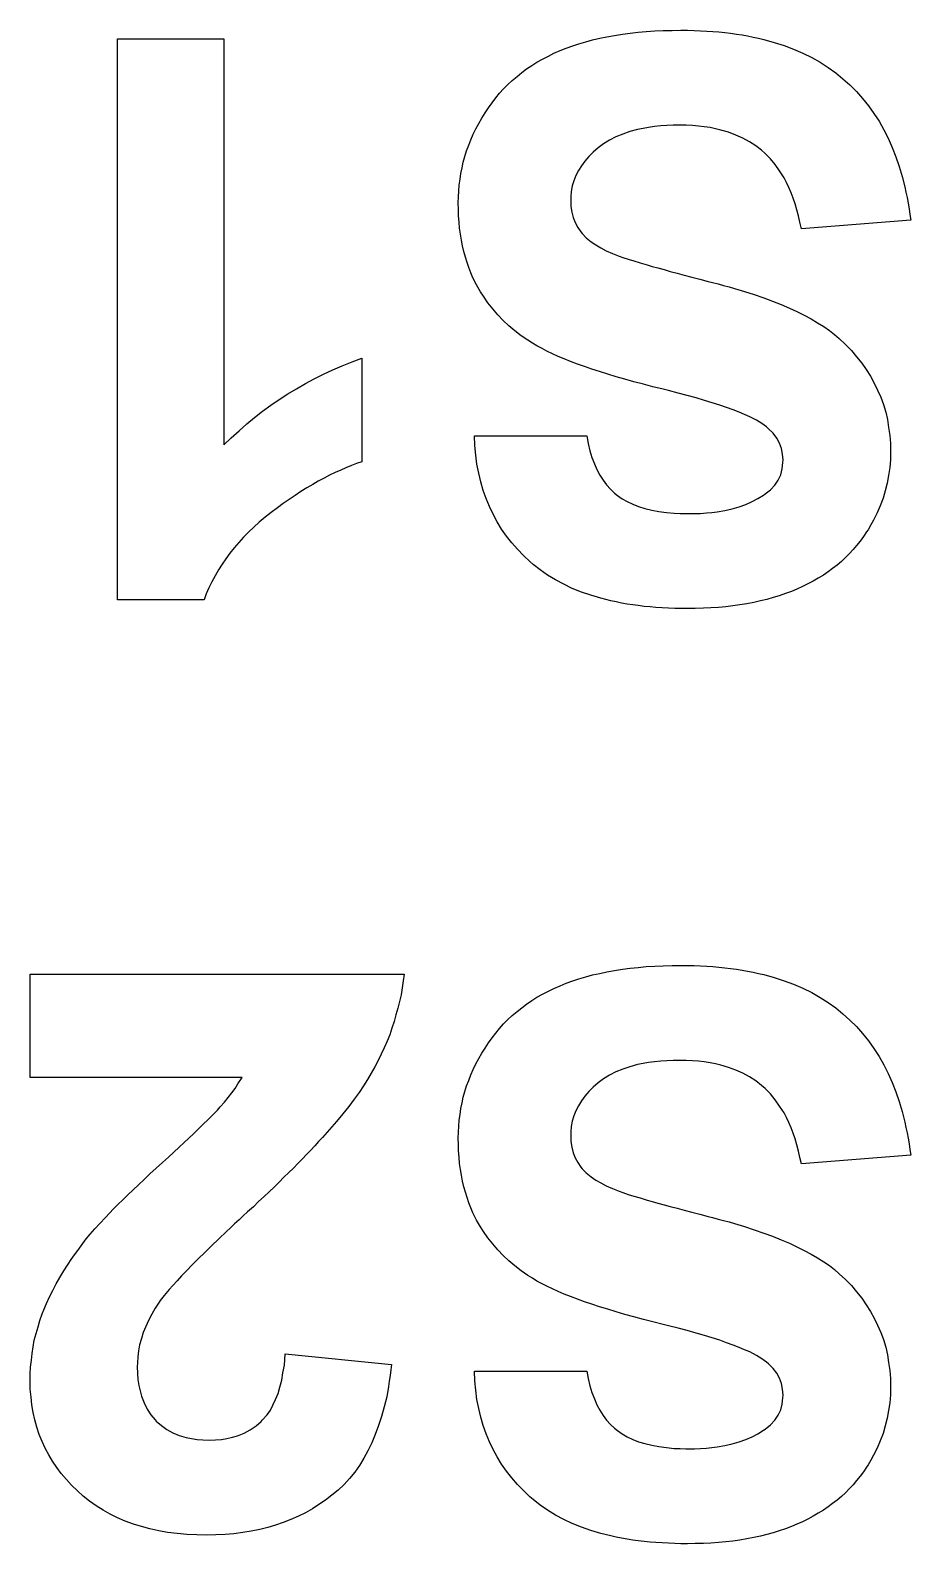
# Model space of a CAD drawing. Extents: x 132.5 to 157.1, y -74.2 to -51.1.
# Drawn here: x 151.743 to 154.134, y -56.245 to -52.134 of the extents above; entities that cross this region are included whole.
import ezdxf

# ---------------------------------------------------------------- set-up
doc = ezdxf.new("R2010")
doc.units = 0
doc.layers.add('BLACK', color=7, linetype='CONTINUOUS')

msp = doc.modelspace()

# ---------------------------------------------------------------- linework, layer by layer
at = {"layer": 'BLACK', "linetype": 'CONTINUOUS'}
for p, q in [((151.98, -53.6816), (151.98, -52.1575)), ((151.98, -52.1575), (152.269, -52.1575)), ((152.269, -52.1575), (152.269, -53.2603)), ((153.233, -52.1706), (153.252, -52.1652)), ((153.252, -52.1652), (153.27, -52.1602)), ((153.27, -52.1602), (153.29, -52.1557)), ((153.29, -52.1557), (153.309, -52.1516)), ((153.309, -52.1516), (153.33, -52.1479)), ((153.33, -52.1479), (153.351, -52.1446)), ((153.351, -52.1446), (153.372, -52.1418)), ((153.372, -52.1418), (153.394, -52.1395)), ((153.394, -52.1395), (153.416, -52.1375)), ((153.416, -52.1375), (153.439, -52.136)), ((153.439, -52.136), (153.462, -52.1349)), ((153.462, -52.1349), (153.486, -52.1343)), ((153.486, -52.1343), (153.51, -52.1341)), ((153.51, -52.1341), (153.528, -52.1342)), ((153.528, -52.1342), (153.546, -52.1346)), ((153.546, -52.1346), (153.563, -52.1352)), ((153.563, -52.1352), (153.58, -52.1361)), ((153.58, -52.1361), (153.597, -52.1373)), ((153.597, -52.1373), (153.613, -52.1387)), ((153.613, -52.1387), (153.629, -52.1403)), ((153.629, -52.1403), (153.645, -52.1423)), ((153.645, -52.1423), (153.661, -52.1445)), ((153.661, -52.1445), (153.676, -52.1469)), ((153.676, -52.1469), (153.691, -52.1496)), ((153.691, -52.1496), (153.706, -52.1525)), ((153.706, -52.1525), (153.721, -52.1558)), ((153.721, -52.1558), (153.735, -52.1592)), ((153.735, -52.1592), (153.763, -52.1669)), ((153.763, -52.1669), (153.79, -52.1757)), ((153.134, -52.2122), (153.15, -52.2041)), ((153.15, -52.2041), (153.165, -52.1965)), ((153.165, -52.1965), (153.182, -52.1894)), ((153.182, -52.1894), (153.198, -52.1827)), ((153.198, -52.1827), (153.216, -52.1764)), ((153.216, -52.1764), (153.233, -52.1706)), ((153.79, -52.1757), (153.816, -52.1854)), ((153.816, -52.1854), (153.841, -52.1962)), ((153.841, -52.1962), (153.865, -52.208)), ((153.865, -52.208), (153.888, -52.2209)), ((153.065, -52.2593), (153.078, -52.249)), ((153.078, -52.249), (153.091, -52.2391)), ((153.091, -52.2391), (153.105, -52.2297)), ((153.105, -52.2297), (153.119, -52.2207)), ((153.119, -52.2207), (153.134, -52.2122)), ((153.888, -52.2209), (153.91, -52.2348)), ((153.91, -52.2348), (153.931, -52.2496)), ((153.028, -52.2931), (153.04, -52.2814)), ((153.04, -52.2814), (153.052, -52.2702)), ((153.052, -52.2702), (153.065, -52.2593)), ((153.931, -52.2496), (153.95, -52.2656)), ((153.95, -52.2656), (153.969, -52.2825)), ((153.969, -52.2825), (153.987, -52.3004)), ((152.987, -52.3446), (152.997, -52.3311)), ((152.997, -52.3311), (153.007, -52.318)), ((153.007, -52.318), (153.017, -52.3053)), ((153.017, -52.3053), (153.028, -52.2931)), ((153.987, -52.3004), (154.003, -52.3193)), ((154.003, -52.3193), (154.019, -52.3391)), ((152.969, -52.3729), (152.978, -52.3586)), ((152.978, -52.3586), (152.987, -52.3446)), ((154.019, -52.3391), (154.034, -52.3598)), ((154.034, -52.3598), (154.048, -52.3814)), ((152.946, -52.4166), (152.953, -52.4019)), ((152.953, -52.4019), (152.961, -52.3874)), ((152.961, -52.3874), (152.969, -52.3729)), ((153.371, -52.4092), (153.352, -52.4159)), ((153.392, -52.4037), (153.371, -52.4092)), ((153.407, -52.4006), (153.392, -52.4037)), ((153.422, -52.3979), (153.407, -52.4006)), ((153.438, -52.3958), (153.422, -52.3979)), ((153.455, -52.3941), (153.438, -52.3958)), ((153.472, -52.3929), (153.455, -52.3941)), ((153.489, -52.3922), (153.472, -52.3929)), ((153.507, -52.392), (153.489, -52.3922)), ((153.524, -52.3922), (153.507, -52.392)), ((153.541, -52.393), (153.524, -52.3922)), ((153.558, -52.3944), (153.541, -52.393)), ((153.573, -52.3962), (153.558, -52.3944)), ((153.589, -52.3986), (153.573, -52.3962)), ((153.604, -52.4016), (153.589, -52.3986)), ((153.618, -52.405), (153.604, -52.4016)), ((153.639, -52.4112), (153.618, -52.405)), ((153.659, -52.4186), (153.639, -52.4112)), ((154.048, -52.3814), (154.061, -52.4041)), ((154.061, -52.4041), (154.073, -52.4276)), ((152.928, -52.4615), (152.934, -52.4464)), ((152.934, -52.4464), (152.939, -52.4315)), ((152.939, -52.4315), (152.946, -52.4166)), ((153.285, -52.4532), (153.272, -52.4649)), ((153.3, -52.4422), (153.285, -52.4532)), ((153.316, -52.4324), (153.3, -52.4422)), ((153.333, -52.4236), (153.316, -52.4324)), ((153.352, -52.4159), (153.333, -52.4236)), ((153.678, -52.4272), (153.659, -52.4186)), ((153.696, -52.437), (153.678, -52.4272)), ((153.713, -52.4479), (153.696, -52.437)), ((153.729, -52.4601), (153.713, -52.4479)), ((154.073, -52.4276), (154.084, -52.4521)), ((154.084, -52.4521), (154.094, -52.4775)), ((152.916, -52.5075), (152.919, -52.492)), ((152.919, -52.492), (152.923, -52.4767)), ((152.923, -52.4767), (152.928, -52.4615)), ((153.249, -52.4894), (153.24, -52.5022)), ((153.26, -52.477), (153.249, -52.4894)), ((153.272, -52.4649), (153.26, -52.477)), ((153.739, -52.4689), (153.729, -52.4601)), ((153.753, -52.4833), (153.739, -52.4689)), ((153.766, -52.499), (153.753, -52.4833)), ((154.094, -52.4775), (154.103, -52.5039)), ((152.91, -52.5388), (152.912, -52.5231)), ((152.912, -52.5231), (152.916, -52.5075)), ((153.225, -52.5289), (153.219, -52.5428)), ((153.232, -52.5154), (153.225, -52.5289)), ((153.24, -52.5022), (153.232, -52.5154)), ((153.778, -52.5161), (153.766, -52.499)), ((153.79, -52.5345), (153.778, -52.5161)), ((153.797, -52.5475), (153.79, -52.5345)), ((154.103, -52.5039), (154.111, -52.5312)), ((154.111, -52.5312), (154.118, -52.5595)), ((152.906, -52.5868), (152.907, -52.5707)), ((152.907, -52.5707), (152.908, -52.5547)), ((152.908, -52.5547), (152.91, -52.5388)), ((153.212, -52.5716), (153.211, -52.5866)), ((153.215, -52.557), (153.212, -52.5716)), ((153.219, -52.5428), (153.215, -52.557)), ((153.803, -52.5611), (153.797, -52.5475)), ((153.809, -52.5753), (153.803, -52.5611)), ((153.815, -52.5902), (153.809, -52.5753)), ((154.118, -52.5595), (154.121, -52.574)), ((154.121, -52.574), (154.124, -52.5887)), ((152.905, -52.603), (152.906, -52.5868)), ((152.906, -52.6208), (152.905, -52.603)), ((153.211, -52.5866), (153.211, -52.5968)), ((153.211, -52.5968), (153.211, -52.6129)), ((153.211, -52.6129), (153.214, -52.6282)), ((153.82, -52.6056), (153.815, -52.5902)), ((153.825, -52.6216), (153.82, -52.6056)), ((154.124, -52.5887), (154.127, -52.6036)), ((154.127, -52.6036), (154.13, -52.6188)), ((154.13, -52.6188), (154.132, -52.6342)), ((152.906, -52.6382), (152.906, -52.6208)), ((152.908, -52.6552), (152.906, -52.6382)), ((152.909, -52.6719), (152.908, -52.6552)), ((153.214, -52.6282), (153.217, -52.6428)), ((153.217, -52.6428), (153.223, -52.6566)), ((153.223, -52.6566), (153.23, -52.6696)), ((153.829, -52.6383), (153.825, -52.6216)), ((153.833, -52.6555), (153.829, -52.6383)), ((153.837, -52.6733), (153.833, -52.6555)), ((154.134, -52.6499), (153.837, -52.6733)), ((154.132, -52.6342), (154.134, -52.6499)), ((152.911, -52.6883), (152.909, -52.6719)), ((152.914, -52.7043), (152.911, -52.6883)), ((153.23, -52.6696), (153.238, -52.6818)), ((153.238, -52.6818), (153.242, -52.6865)), ((153.242, -52.6865), (153.253, -52.6979)), ((153.253, -52.6979), (153.266, -52.7087)), ((152.917, -52.7199), (152.914, -52.7043)), ((152.92, -52.7352), (152.917, -52.7199)), ((152.925, -52.7501), (152.92, -52.7352)), ((153.266, -52.7087), (153.279, -52.7171)), ((153.279, -52.7171), (153.292, -52.7251)), ((153.292, -52.7251), (153.307, -52.7329)), ((153.307, -52.7329), (153.324, -52.7404)), ((153.324, -52.7404), (153.342, -52.7475)), ((152.929, -52.7646), (152.925, -52.7501)), ((152.934, -52.7788), (152.929, -52.7646)), ((152.939, -52.7927), (152.934, -52.7788)), ((153.342, -52.7475), (153.352, -52.751)), ((153.352, -52.751), (153.367, -52.7562)), ((153.367, -52.7562), (153.382, -52.7608)), ((153.382, -52.7608), (153.399, -52.7659)), ((153.399, -52.7659), (153.418, -52.7714)), ((153.418, -52.7714), (153.432, -52.7755)), ((153.432, -52.7755), (153.447, -52.7797)), ((153.447, -52.7797), (153.464, -52.7842)), ((152.945, -52.8061), (152.939, -52.7927)), ((152.955, -52.8257), (152.945, -52.8061)), ((153.464, -52.7842), (153.481, -52.789)), ((153.481, -52.789), (153.5, -52.7939)), ((153.5, -52.7939), (153.519, -52.7991)), ((153.519, -52.7991), (153.54, -52.8045)), ((153.54, -52.8045), (153.561, -52.8102)), ((153.561, -52.8102), (153.584, -52.8161)), ((153.584, -52.8161), (153.596, -52.8192)), ((153.596, -52.8192), (153.611, -52.8231)), ((153.611, -52.8231), (153.626, -52.8271)), ((152.966, -52.8444), (152.955, -52.8257)), ((152.974, -52.8565), (152.966, -52.8444)), ((152.986, -52.874), (152.974, -52.8565)), ((153.626, -52.8271), (153.641, -52.8311)), ((153.641, -52.8311), (153.655, -52.8352)), ((153.655, -52.8352), (153.683, -52.8436)), ((153.683, -52.8436), (153.709, -52.8522)), ((153.709, -52.8522), (153.735, -52.861)), ((153.735, -52.861), (153.759, -52.87)), ((152.999, -52.8908), (152.986, -52.874)), ((153.013, -52.9068), (152.999, -52.8908)), ((153.027, -52.9221), (153.013, -52.9068)), ((153.759, -52.87), (153.782, -52.8792)), ((153.782, -52.8792), (153.805, -52.8886)), ((153.805, -52.8886), (153.825, -52.8982)), ((153.825, -52.8982), (153.845, -52.9081)), ((153.043, -52.9367), (153.027, -52.9221)), ((153.059, -52.9505), (153.043, -52.9367)), ((153.845, -52.9081), (153.864, -52.9181)), ((153.864, -52.9181), (153.881, -52.9284)), ((153.881, -52.9284), (153.898, -52.9389)), ((153.898, -52.9389), (153.913, -52.9495)), ((153.076, -52.9637), (153.059, -52.9505)), ((153.094, -52.9761), (153.076, -52.9637)), ((153.107, -52.9839), (153.094, -52.9761)), ((153.119, -52.9915), (153.107, -52.9839)), ((153.913, -52.9495), (153.927, -52.9604)), ((153.927, -52.9604), (153.94, -52.9716)), ((153.94, -52.9716), (153.957, -52.9875)), ((153.957, -52.9875), (153.973, -53.0039)), ((152.617, -53.0349), (152.643, -53.0251)), ((152.643, -53.0251), (152.643, -53.3064)), ((153.133, -52.9987), (153.119, -52.9915)), ((153.146, -53.0057), (153.133, -52.9987)), ((153.161, -53.0127), (153.146, -53.0057)), ((153.177, -53.0198), (153.161, -53.0127)), ((153.193, -53.0267), (153.177, -53.0198)), ((153.21, -53.0337), (153.193, -53.0267)), ((153.973, -53.0039), (153.987, -53.0208)), ((153.987, -53.0208), (154.001, -53.038)), ((152.514, -53.0808), (152.539, -53.0683)), ((152.539, -53.0683), (152.565, -53.0565)), ((152.565, -53.0565), (152.59, -53.0454)), ((152.59, -53.0454), (152.617, -53.0349)), ((153.229, -53.0407), (153.21, -53.0337)), ((153.248, -53.0476), (153.229, -53.0407)), ((153.268, -53.0545), (153.248, -53.0476)), ((153.289, -53.0614), (153.268, -53.0545)), ((153.311, -53.0683), (153.289, -53.0614)), ((153.334, -53.0752), (153.311, -53.0683)), ((154.001, -53.038), (154.013, -53.0557)), ((154.013, -53.0557), (154.025, -53.0739)), ((152.442, -53.122), (152.466, -53.1076)), ((152.466, -53.1076), (152.49, -53.0938)), ((152.49, -53.0938), (152.514, -53.0808)), ((153.358, -53.0821), (153.334, -53.0752)), ((153.382, -53.0889), (153.358, -53.0821)), ((153.408, -53.0957), (153.382, -53.0889)), ((153.434, -53.1025), (153.408, -53.0957)), ((153.462, -53.1093), (153.434, -53.1025)), ((153.476, -53.1127), (153.462, -53.1093)), ((153.502, -53.1195), (153.476, -53.1127)), ((154.025, -53.0739), (154.035, -53.0924)), ((154.035, -53.0924), (154.044, -53.1114)), ((154.044, -53.1114), (154.053, -53.1308)), ((152.374, -53.169), (152.396, -53.1526)), ((152.396, -53.1526), (152.419, -53.137)), ((152.419, -53.137), (152.442, -53.122)), ((153.527, -53.1262), (153.502, -53.1195)), ((153.551, -53.1329), (153.527, -53.1262)), ((153.574, -53.1395), (153.551, -53.1329)), ((153.595, -53.146), (153.574, -53.1395)), ((153.616, -53.1525), (153.595, -53.146)), ((153.634, -53.159), (153.616, -53.1525)), ((154.053, -53.1308), (154.06, -53.1507)), ((154.06, -53.1507), (154.066, -53.171)), ((152.331, -53.2035), (152.352, -53.1859)), ((152.352, -53.1859), (152.374, -53.169)), ((153.652, -53.1653), (153.634, -53.159)), ((153.668, -53.1717), (153.652, -53.1653)), ((153.683, -53.178), (153.668, -53.1717)), ((153.697, -53.1842), (153.683, -53.178)), ((153.715, -53.1934), (153.697, -53.1842)), ((153.73, -53.2025), (153.715, -53.1934)), ((154.066, -53.171), (154.071, -53.1917)), ((154.071, -53.1917), (154.074, -53.2129)), ((152.289, -53.2407), (152.31, -53.2218)), ((152.31, -53.2218), (152.331, -53.2035)), ((152.95, -53.2624), (152.949, -53.2361)), ((152.949, -53.2361), (153.254, -53.2361)), ((153.254, -53.2361), (153.258, -53.2566)), ((153.742, -53.2115), (153.73, -53.2025)), ((153.748, -53.2163), (153.742, -53.2115)), ((153.76, -53.2286), (153.748, -53.2163)), ((153.77, -53.2417), (153.76, -53.2286)), ((154.074, -53.2129), (154.077, -53.2345)), ((154.077, -53.2345), (154.079, -53.2565)), ((152.269, -53.2603), (152.289, -53.2407)), ((152.953, -53.288), (152.95, -53.2624)), ((153.258, -53.2566), (153.263, -53.276)), ((153.263, -53.276), (153.268, -53.2943)), ((153.778, -53.2555), (153.77, -53.2417)), ((153.783, -53.27), (153.778, -53.2555)), ((153.786, -53.2853), (153.783, -53.27)), ((154.079, -53.2565), (154.079, -53.2789)), ((152.615, -53.3165), (152.6, -53.3223)), ((152.629, -53.3112), (152.615, -53.3165)), ((152.643, -53.3064), (152.629, -53.3112)), ((152.956, -53.313), (152.953, -53.288)), ((152.961, -53.3374), (152.956, -53.313)), ((153.268, -53.2943), (153.275, -53.3115)), ((153.275, -53.3115), (153.282, -53.3276)), ((153.785, -53.3255), (153.787, -53.3084)), ((153.788, -53.3013), (153.786, -53.2853)), ((153.787, -53.3084), (153.788, -53.3013)), ((154.079, -53.3007), (154.077, -53.3221)), ((154.079, -53.2789), (154.079, -53.3007)), ((152.525, -53.359), (152.51, -53.3679)), ((152.541, -53.3506), (152.525, -53.359)), ((152.556, -53.3428), (152.541, -53.3506)), ((152.571, -53.3355), (152.556, -53.3428)), ((152.586, -53.3286), (152.571, -53.3355)), ((152.6, -53.3223), (152.586, -53.3286)), ((152.967, -53.361), (152.961, -53.3374)), ((153.282, -53.3276), (153.29, -53.3426)), ((153.29, -53.3426), (153.299, -53.3564)), ((153.299, -53.3564), (153.308, -53.3691)), ((153.765, -53.3698), (153.774, -53.3562)), ((153.774, -53.3562), (153.781, -53.3414)), ((153.781, -53.3414), (153.785, -53.3255)), ((154.074, -53.3433), (154.07, -53.3642)), ((154.077, -53.3221), (154.074, -53.3433)), ((152.462, -53.3975), (152.446, -53.4084)), ((152.478, -53.3871), (152.462, -53.3975)), ((152.494, -53.3772), (152.478, -53.3871)), ((152.51, -53.3679), (152.494, -53.3772)), ((152.973, -53.384), (152.967, -53.361)), ((152.981, -53.4063), (152.973, -53.384)), ((153.308, -53.3691), (153.319, -53.3808)), ((153.319, -53.3808), (153.33, -53.3913)), ((153.33, -53.3913), (153.338, -53.3976)), ((153.338, -53.3976), (153.35, -53.4065)), ((153.719, -53.4061), (153.734, -53.3969)), ((153.734, -53.3969), (153.739, -53.3936)), ((153.739, -53.3936), (153.753, -53.3823)), ((153.753, -53.3823), (153.765, -53.3698)), ((154.065, -53.3849), (154.059, -53.4053)), ((154.07, -53.3642), (154.065, -53.3849)), ((152.414, -53.4317), (152.397, -53.4442)), ((152.43, -53.4198), (152.414, -53.4317)), ((152.446, -53.4084), (152.43, -53.4198)), ((152.99, -53.428), (152.981, -53.4063)), ((153, -53.4489), (152.99, -53.428)), ((153.35, -53.4065), (153.364, -53.4145)), ((153.364, -53.4145), (153.379, -53.4216)), ((153.379, -53.4216), (153.395, -53.4278)), ((153.395, -53.4278), (153.412, -53.4331)), ((153.412, -53.4331), (153.431, -53.4376)), ((153.431, -53.4376), (153.45, -53.4413)), ((153.45, -53.4413), (153.471, -53.444)), ((153.608, -53.4419), (153.629, -53.4383)), ((153.629, -53.4383), (153.649, -53.4337)), ((153.649, -53.4337), (153.668, -53.4282)), ((153.668, -53.4282), (153.686, -53.4218)), ((153.686, -53.4218), (153.703, -53.4145)), ((153.703, -53.4145), (153.719, -53.4061)), ((154.051, -53.4254), (154.043, -53.4452)), ((154.059, -53.4053), (154.051, -53.4254)), ((152.365, -53.4702), (152.35, -53.4835)), ((152.381, -53.457), (152.365, -53.4702)), ((152.397, -53.4442), (152.381, -53.457)), ((153.011, -53.4693), (153, -53.4489)), ((153.023, -53.4889), (153.011, -53.4693)), ((153.471, -53.444), (153.492, -53.4459)), ((153.492, -53.4459), (153.508, -53.4467)), ((153.508, -53.4467), (153.523, -53.4471)), ((153.523, -53.4471), (153.531, -53.4471)), ((153.531, -53.4471), (153.547, -53.4469)), ((153.547, -53.4469), (153.563, -53.4463)), ((153.563, -53.4463), (153.579, -53.4452)), ((153.579, -53.4452), (153.594, -53.4438)), ((153.594, -53.4438), (153.608, -53.4419)), ((154.026, -53.4778), (154.018, -53.4906)), ((154.033, -53.4648), (154.026, -53.4778)), ((154.043, -53.4452), (154.033, -53.4648)), ((152.322, -53.5111), (152.309, -53.5253)), ((152.336, -53.4972), (152.322, -53.5111)), ((152.35, -53.4835), (152.336, -53.4972)), ((153.036, -53.5079), (153.023, -53.4889)), ((153.051, -53.5262), (153.036, -53.5079)), ((153.997, -53.5216), (153.987, -53.5334)), ((154.006, -53.5095), (153.997, -53.5216)), ((154.014, -53.4969), (154.006, -53.5095)), ((154.018, -53.4906), (154.014, -53.4969)), ((152.285, -53.5544), (152.274, -53.5694)), ((152.297, -53.5397), (152.285, -53.5544)), ((152.309, -53.5253), (152.297, -53.5397)), ((153.066, -53.5439), (153.051, -53.5262)), ((153.082, -53.5608), (153.066, -53.5439)), ((153.1, -53.5772), (153.082, -53.5608)), ((153.967, -53.5558), (153.957, -53.5665)), ((153.978, -53.5448), (153.967, -53.5558)), ((153.987, -53.5334), (153.978, -53.5448)), ((152.254, -53.6001), (152.245, -53.6159)), ((152.264, -53.5846), (152.254, -53.6001)), ((152.274, -53.5694), (152.264, -53.5846)), ((153.109, -53.585), (153.1, -53.5772)), ((153.128, -53.6), (153.109, -53.585)), ((153.148, -53.614), (153.128, -53.6)), ((153.91, -53.6052), (153.897, -53.6139)), ((153.922, -53.5961), (153.91, -53.6052)), ((153.934, -53.5866), (153.922, -53.5961)), ((153.946, -53.5767), (153.934, -53.5866)), ((153.957, -53.5665), (153.946, -53.5767)), ((152.236, -53.6319), (152.228, -53.6482)), ((152.245, -53.6159), (152.236, -53.6319)), ((153.169, -53.627), (153.148, -53.614)), ((153.192, -53.639), (153.169, -53.627)), ((153.215, -53.65), (153.192, -53.639)), ((153.84, -53.6451), (153.825, -53.6519)), ((153.855, -53.6379), (153.84, -53.6451)), ((153.869, -53.6303), (153.855, -53.6379)), ((153.883, -53.6223), (153.869, -53.6303)), ((153.897, -53.6139), (153.883, -53.6223)), ((152.215, -53.6816), (151.98, -53.6816)), ((152.221, -53.6648), (152.215, -53.6816)), ((152.228, -53.6482), (152.221, -53.6648)), ((153.24, -53.6599), (153.215, -53.65)), ((153.265, -53.6689), (153.24, -53.6599)), ((153.292, -53.6769), (153.265, -53.6689)), ((153.32, -53.6839), (153.292, -53.6769)), ((153.334, -53.687), (153.32, -53.6839)), ((153.349, -53.6899), (153.334, -53.687)), ((153.708, -53.6882), (153.689, -53.6917)), ((153.726, -53.6843), (153.708, -53.6882)), ((153.743, -53.6799), (153.726, -53.6843)), ((153.76, -53.6751), (153.743, -53.6799)), ((153.777, -53.67), (153.76, -53.6751)), ((153.794, -53.6643), (153.777, -53.67)), ((153.81, -53.6583), (153.794, -53.6643)), ((153.825, -53.6519), (153.81, -53.6583)), ((153.364, -53.6925), (153.349, -53.6899)), ((153.379, -53.6949), (153.364, -53.6925)), ((153.394, -53.697), (153.379, -53.6949)), ((153.41, -53.6989), (153.394, -53.697)), ((153.426, -53.7005), (153.41, -53.6989)), ((153.442, -53.7019), (153.426, -53.7005)), ((153.459, -53.703), (153.442, -53.7019)), ((153.476, -53.7039), (153.459, -53.703)), ((153.493, -53.7045), (153.476, -53.7039)), ((153.51, -53.7049), (153.493, -53.7045)), ((153.528, -53.705), (153.51, -53.7049)), ((153.549, -53.7048), (153.528, -53.705)), ((153.571, -53.7042), (153.549, -53.7048)), ((153.591, -53.7032), (153.571, -53.7042)), ((153.612, -53.7017), (153.591, -53.7032)), ((153.632, -53.6998), (153.612, -53.7017)), ((153.651, -53.6976), (153.632, -53.6998)), ((153.67, -53.6949), (153.651, -53.6976)), ((153.689, -53.6917), (153.67, -53.6949)), ((153.439, -54.676), (153.462, -54.6749)), ((153.462, -54.6749), (153.486, -54.6743)), ((153.486, -54.6743), (153.51, -54.6741)), ((153.51, -54.6741), (153.528, -54.6742)), ((153.528, -54.6742), (153.546, -54.6746)), ((153.546, -54.6746), (153.563, -54.6752)), ((151.743, -54.9789), (151.743, -54.6975)), ((151.743, -54.6975), (152.758, -54.6975)), ((152.758, -54.6975), (152.756, -54.7163)), ((153.216, -54.7164), (153.233, -54.7106)), ((153.233, -54.7106), (153.252, -54.7052)), ((153.252, -54.7052), (153.27, -54.7002)), ((153.27, -54.7002), (153.29, -54.6957)), ((153.29, -54.6957), (153.309, -54.6916)), ((153.309, -54.6916), (153.33, -54.6879)), ((153.33, -54.6879), (153.351, -54.6846)), ((153.351, -54.6846), (153.372, -54.6818)), ((153.372, -54.6818), (153.394, -54.6795)), ((153.394, -54.6795), (153.416, -54.6775)), ((153.416, -54.6775), (153.439, -54.676)), ((153.563, -54.6752), (153.58, -54.6761)), ((153.58, -54.6761), (153.597, -54.6773)), ((153.597, -54.6773), (153.613, -54.6787)), ((153.613, -54.6787), (153.629, -54.6803)), ((153.629, -54.6803), (153.645, -54.6823)), ((153.645, -54.6823), (153.661, -54.6845)), ((153.661, -54.6845), (153.676, -54.6869)), ((153.676, -54.6869), (153.691, -54.6896)), ((153.691, -54.6896), (153.706, -54.6925)), ((153.706, -54.6925), (153.721, -54.6958)), ((153.721, -54.6958), (153.735, -54.6992)), ((153.735, -54.6992), (153.763, -54.7069)), ((153.763, -54.7069), (153.79, -54.7157)), ((153.79, -54.7157), (153.816, -54.7254)), ((152.75, -54.7537), (152.746, -54.7721)), ((152.753, -54.7351), (152.75, -54.7537)), ((152.756, -54.7163), (152.753, -54.7351)), ((153.119, -54.7607), (153.134, -54.7522)), ((153.134, -54.7522), (153.15, -54.7441)), ((153.15, -54.7441), (153.165, -54.7365)), ((153.165, -54.7365), (153.182, -54.7294)), ((153.182, -54.7294), (153.198, -54.7227)), ((153.198, -54.7227), (153.216, -54.7164)), ((153.816, -54.7254), (153.841, -54.7362)), ((153.841, -54.7362), (153.865, -54.748)), ((153.865, -54.748), (153.888, -54.7609)), ((152.741, -54.7905), (152.736, -54.8087)), ((152.746, -54.7721), (152.741, -54.7905)), ((153.065, -54.7993), (153.078, -54.789)), ((153.078, -54.789), (153.091, -54.7791)), ((153.091, -54.7791), (153.105, -54.7697)), ((153.105, -54.7697), (153.119, -54.7607)), ((153.888, -54.7609), (153.91, -54.7748)), ((153.91, -54.7748), (153.931, -54.7896)), ((153.931, -54.7896), (153.95, -54.8056)), ((152.731, -54.8268), (152.725, -54.8448)), ((152.736, -54.8087), (152.731, -54.8268)), ((153.017, -54.8453), (153.028, -54.8331)), ((153.028, -54.8331), (153.04, -54.8214)), ((153.04, -54.8214), (153.052, -54.8102)), ((153.052, -54.8102), (153.065, -54.7993)), ((153.95, -54.8056), (153.969, -54.8225)), ((153.969, -54.8225), (153.987, -54.8404)), ((152.712, -54.8803), (152.704, -54.8979)), ((152.719, -54.8626), (152.712, -54.8803)), ((152.725, -54.8448), (152.719, -54.8626)), ((152.987, -54.8846), (152.997, -54.8711)), ((152.997, -54.8711), (153.007, -54.858)), ((153.007, -54.858), (153.017, -54.8453)), ((153.987, -54.8404), (154.003, -54.8593)), ((154.003, -54.8593), (154.019, -54.8791)), ((154.019, -54.8791), (154.034, -54.8998)), ((152.696, -54.9154), (152.688, -54.9327)), ((152.704, -54.8979), (152.696, -54.9154)), ((152.961, -54.9274), (152.969, -54.9129)), ((152.969, -54.9129), (152.978, -54.8986)), ((152.978, -54.8986), (152.987, -54.8846)), ((154.034, -54.8998), (154.048, -54.9214)), ((154.048, -54.9214), (154.061, -54.9441)), ((152.679, -54.9499), (152.669, -54.967)), ((152.688, -54.9327), (152.679, -54.9499)), ((152.939, -54.9715), (152.946, -54.9566)), ((152.946, -54.9566), (152.953, -54.9419)), ((152.953, -54.9419), (152.961, -54.9274)), ((153.352, -54.9559), (153.333, -54.9636)), ((153.371, -54.9492), (153.352, -54.9559)), ((153.392, -54.9437), (153.371, -54.9492)), ((153.407, -54.9406), (153.392, -54.9437)), ((153.422, -54.9379), (153.407, -54.9406)), ((153.438, -54.9358), (153.422, -54.9379)), ((153.455, -54.9341), (153.438, -54.9358)), ((153.472, -54.9329), (153.455, -54.9341)), ((153.489, -54.9322), (153.472, -54.9329)), ((153.507, -54.932), (153.489, -54.9322)), ((153.524, -54.9322), (153.507, -54.932)), ((153.541, -54.933), (153.524, -54.9322)), ((153.558, -54.9344), (153.541, -54.933)), ((153.573, -54.9362), (153.558, -54.9344)), ((153.589, -54.9386), (153.573, -54.9362)), ((153.604, -54.9416), (153.589, -54.9386)), ((153.618, -54.945), (153.604, -54.9416)), ((153.639, -54.9512), (153.618, -54.945)), ((153.659, -54.9586), (153.639, -54.9512)), ((153.678, -54.9672), (153.659, -54.9586)), ((154.061, -54.9441), (154.073, -54.9676)), ((152.318, -54.9789), (151.743, -54.9789)), ((152.299, -55.0083), (152.307, -54.996)), ((152.307, -54.996), (152.317, -54.9813)), ((152.317, -54.9813), (152.318, -54.9789)), ((152.648, -55.0013), (152.636, -55.0193)), ((152.659, -54.984), (152.648, -55.0013)), ((152.669, -54.967), (152.659, -54.984)), ((152.923, -55.0167), (152.928, -55.0015)), ((152.928, -55.0015), (152.934, -54.9864)), ((152.934, -54.9864), (152.939, -54.9715)), ((153.285, -54.9932), (153.272, -55.0049)), ((153.3, -54.9822), (153.285, -54.9932)), ((153.316, -54.9724), (153.3, -54.9822)), ((153.333, -54.9636), (153.316, -54.9724)), ((153.696, -54.977), (153.678, -54.9672)), ((153.713, -54.9879), (153.696, -54.977)), ((153.729, -55.0001), (153.713, -54.9879)), ((153.739, -55.0089), (153.729, -55.0001)), ((154.073, -54.9676), (154.084, -54.9921)), ((154.084, -54.9921), (154.094, -55.0175)), ((152.27, -55.046), (152.28, -55.0333)), ((152.28, -55.0333), (152.29, -55.0207)), ((152.29, -55.0207), (152.299, -55.0083)), ((152.623, -55.0379), (152.608, -55.0573)), ((152.636, -55.0193), (152.623, -55.0379)), ((152.916, -55.0475), (152.919, -55.032)), ((152.919, -55.032), (152.923, -55.0167)), ((153.24, -55.0422), (153.232, -55.0554)), ((153.249, -55.0294), (153.24, -55.0422)), ((153.26, -55.017), (153.249, -55.0294)), ((153.272, -55.0049), (153.26, -55.017)), ((153.753, -55.0233), (153.739, -55.0089)), ((153.766, -55.039), (153.753, -55.0233)), ((153.778, -55.0561), (153.766, -55.039)), ((154.094, -55.0175), (154.103, -55.0439)), ((154.103, -55.0439), (154.111, -55.0712)), ((152.226, -55.0928), (152.238, -55.0808)), ((152.238, -55.0808), (152.251, -55.0672)), ((152.251, -55.0672), (152.259, -55.0587)), ((152.259, -55.0587), (152.27, -55.046)), ((152.592, -55.0773), (152.575, -55.0981)), ((152.608, -55.0573), (152.592, -55.0773)), ((152.908, -55.0947), (152.91, -55.0788)), ((152.91, -55.0788), (152.912, -55.0631)), ((152.912, -55.0631), (152.916, -55.0475)), ((153.219, -55.0828), (153.215, -55.097)), ((153.225, -55.0689), (153.219, -55.0828)), ((153.232, -55.0554), (153.225, -55.0689)), ((153.79, -55.0745), (153.778, -55.0561)), ((153.797, -55.0875), (153.79, -55.0745)), ((154.111, -55.0712), (154.118, -55.0995)), ((152.186, -55.1317), (152.197, -55.121)), ((152.197, -55.121), (152.212, -55.1062)), ((152.212, -55.1062), (152.226, -55.0928)), ((152.556, -55.1195), (152.537, -55.1416)), ((152.575, -55.0981), (152.556, -55.1195)), ((152.905, -55.143), (152.906, -55.1268)), ((152.906, -55.1268), (152.907, -55.1106)), ((152.907, -55.1106), (152.908, -55.0947)), ((153.212, -55.1116), (153.211, -55.1266)), ((153.211, -55.1266), (153.211, -55.1368)), ((153.215, -55.097), (153.212, -55.1116)), ((153.803, -55.1011), (153.797, -55.0875)), ((153.809, -55.1153), (153.803, -55.1011)), ((153.815, -55.1302), (153.809, -55.1153)), ((154.118, -55.0995), (154.121, -55.114)), ((154.121, -55.114), (154.124, -55.1287)), ((152.133, -55.1812), (152.147, -55.1678)), ((152.147, -55.1678), (152.161, -55.1551)), ((152.161, -55.1551), (152.174, -55.1431)), ((152.174, -55.1431), (152.186, -55.1317)), ((152.516, -55.1644), (152.505, -55.1761)), ((152.526, -55.1529), (152.516, -55.1644)), ((152.537, -55.1416), (152.526, -55.1529)), ((152.906, -55.1608), (152.905, -55.143)), ((152.906, -55.1782), (152.906, -55.1608)), ((153.211, -55.1368), (153.211, -55.1529)), ((153.211, -55.1529), (153.214, -55.1682)), ((153.214, -55.1682), (153.217, -55.1828)), ((153.82, -55.1456), (153.815, -55.1302)), ((153.825, -55.1616), (153.82, -55.1456)), ((153.829, -55.1783), (153.825, -55.1616)), ((154.124, -55.1287), (154.127, -55.1436)), ((154.127, -55.1436), (154.13, -55.1588)), ((154.13, -55.1588), (154.132, -55.1742)), ((152.102, -55.2098), (152.118, -55.1951)), ((152.118, -55.1951), (152.133, -55.1812)), ((152.482, -55.1999), (152.47, -55.2121)), ((152.493, -55.1879), (152.482, -55.1999)), ((152.505, -55.1761), (152.493, -55.1879)), ((152.908, -55.1952), (152.906, -55.1782)), ((152.909, -55.2119), (152.908, -55.1952)), ((153.217, -55.1828), (153.223, -55.1966)), ((153.223, -55.1966), (153.23, -55.2096)), ((153.833, -55.1955), (153.829, -55.1783)), ((153.837, -55.2133), (153.833, -55.1955)), ((154.134, -55.1899), (153.837, -55.2133)), ((154.132, -55.1742), (154.134, -55.1899)), ((152.052, -55.2555), (152.068, -55.2405)), ((152.068, -55.2405), (152.085, -55.2251)), ((152.085, -55.2251), (152.102, -55.2098)), ((152.432, -55.2497), (152.419, -55.2626)), ((152.445, -55.237), (152.432, -55.2497)), ((152.458, -55.2245), (152.445, -55.237)), ((152.47, -55.2121), (152.458, -55.2245)), ((152.911, -55.2283), (152.909, -55.2119)), ((152.914, -55.2443), (152.911, -55.2283)), ((152.917, -55.2599), (152.914, -55.2443)), ((153.23, -55.2096), (153.238, -55.2218)), ((153.238, -55.2218), (153.242, -55.2265)), ((153.242, -55.2265), (153.253, -55.2379)), ((153.253, -55.2379), (153.266, -55.2487)), ((153.266, -55.2487), (153.279, -55.2571)), ((152.008, -55.2976), (152.022, -55.284)), ((152.022, -55.284), (152.037, -55.27)), ((152.037, -55.27), (152.052, -55.2555)), ((152.392, -55.2888), (152.378, -55.3022)), ((152.406, -55.2756), (152.392, -55.2888)), ((152.419, -55.2626), (152.406, -55.2756)), ((152.92, -55.2752), (152.917, -55.2599)), ((152.925, -55.2901), (152.92, -55.2752)), ((152.929, -55.3046), (152.925, -55.2901)), ((153.279, -55.2571), (153.292, -55.2651)), ((153.292, -55.2651), (153.307, -55.2729)), ((153.307, -55.2729), (153.324, -55.2804)), ((153.324, -55.2804), (153.342, -55.2875)), ((153.342, -55.2875), (153.352, -55.291)), ((153.352, -55.291), (153.367, -55.2962)), ((151.969, -55.3357), (151.981, -55.3235)), ((151.981, -55.3235), (151.994, -55.3108)), ((151.994, -55.3108), (152.008, -55.2976)), ((152.349, -55.3295), (152.333, -55.3434)), ((152.363, -55.3158), (152.349, -55.3295)), ((152.378, -55.3022), (152.363, -55.3158)), ((152.934, -55.3188), (152.929, -55.3046)), ((152.939, -55.3327), (152.934, -55.3188)), ((152.945, -55.3461), (152.939, -55.3327)), ((153.367, -55.2962), (153.382, -55.3008)), ((153.382, -55.3008), (153.399, -55.3058)), ((153.399, -55.3058), (153.418, -55.3114)), ((153.418, -55.3114), (153.432, -55.3155)), ((153.432, -55.3155), (153.447, -55.3197)), ((153.447, -55.3197), (153.464, -55.3242)), ((153.464, -55.3242), (153.481, -55.329)), ((153.481, -55.329), (153.5, -55.3339)), ((151.932, -55.3749), (151.947, -55.3588)), ((151.947, -55.3588), (151.958, -55.3475)), ((151.958, -55.3475), (151.969, -55.3357)), ((152.31, -55.3656), (152.298, -55.3763)), ((152.321, -55.3546), (152.31, -55.3656)), ((152.333, -55.3434), (152.321, -55.3546)), ((152.955, -55.3657), (152.945, -55.3461)), ((152.966, -55.3844), (152.955, -55.3657)), ((153.5, -55.3339), (153.519, -55.3391)), ((153.519, -55.3391), (153.54, -55.3445)), ((153.54, -55.3445), (153.561, -55.3502)), ((153.561, -55.3502), (153.584, -55.3561)), ((153.584, -55.3561), (153.596, -55.3592)), ((153.596, -55.3592), (153.611, -55.3631)), ((153.611, -55.3631), (153.626, -55.3671)), ((153.626, -55.3671), (153.641, -55.3711)), ((153.641, -55.3711), (153.655, -55.3752)), ((151.895, -55.417), (151.906, -55.404)), ((151.906, -55.404), (151.918, -55.39)), ((151.918, -55.39), (151.932, -55.3749)), ((152.276, -55.3971), (152.255, -55.417)), ((152.287, -55.3868), (152.276, -55.3971)), ((152.298, -55.3763), (152.287, -55.3868)), ((152.974, -55.3965), (152.966, -55.3844)), ((152.986, -55.414), (152.974, -55.3965)), ((152.999, -55.4308), (152.986, -55.414)), ((153.655, -55.3752), (153.683, -55.3836)), ((153.683, -55.3836), (153.709, -55.3922)), ((153.709, -55.3922), (153.735, -55.401)), ((153.735, -55.401), (153.759, -55.41)), ((153.759, -55.41), (153.782, -55.4192)), ((151.863, -55.4607), (151.872, -55.4483)), ((151.872, -55.4483), (151.881, -55.4358)), ((151.881, -55.4358), (151.89, -55.4233)), ((151.89, -55.4233), (151.895, -55.417)), ((152.217, -55.454), (152.199, -55.4712)), ((152.235, -55.436), (152.217, -55.454)), ((152.255, -55.417), (152.235, -55.436)), ((153.013, -55.4468), (152.999, -55.4308)), ((153.027, -55.4621), (153.013, -55.4468)), ((153.782, -55.4192), (153.805, -55.4286)), ((153.805, -55.4286), (153.825, -55.4382)), ((153.825, -55.4382), (153.845, -55.4481)), ((153.845, -55.4481), (153.864, -55.4581)), ((151.834, -55.5034), (151.846, -55.4852)), ((151.846, -55.4852), (151.854, -55.473)), ((151.854, -55.473), (151.863, -55.4607)), ((152.183, -55.4874), (152.168, -55.5027)), ((152.199, -55.4712), (152.183, -55.4874)), ((153.043, -55.4767), (153.027, -55.4621)), ((153.059, -55.4905), (153.043, -55.4767)), ((153.076, -55.5037), (153.059, -55.4905)), ((153.864, -55.4581), (153.881, -55.4684)), ((153.881, -55.4684), (153.898, -55.4789)), ((153.898, -55.4789), (153.913, -55.4895)), ((153.913, -55.4895), (153.927, -55.5004)), ((151.813, -55.5394), (151.823, -55.5215)), ((151.823, -55.5215), (151.834, -55.5034)), ((152.142, -55.5306), (152.13, -55.5432)), ((152.154, -55.5171), (152.142, -55.5306)), ((152.168, -55.5027), (152.154, -55.5171)), ((153.094, -55.5161), (153.076, -55.5037)), ((153.107, -55.5239), (153.094, -55.5161)), ((153.119, -55.5315), (153.107, -55.5239)), ((153.133, -55.5387), (153.119, -55.5315)), ((153.927, -55.5004), (153.94, -55.5116)), ((153.94, -55.5116), (153.957, -55.5275)), ((153.957, -55.5275), (153.973, -55.5439)), ((151.787, -55.5921), (151.795, -55.5747)), ((151.795, -55.5747), (151.804, -55.5571)), ((151.804, -55.5571), (151.813, -55.5394)), ((152.107, -55.5706), (152.096, -55.5844)), ((152.12, -55.5549), (152.107, -55.5706)), ((152.13, -55.5432), (152.12, -55.5549)), ((153.146, -55.5457), (153.133, -55.5387)), ((153.161, -55.5527), (153.146, -55.5457)), ((153.177, -55.5598), (153.161, -55.5527)), ((153.193, -55.5667), (153.177, -55.5598)), ((153.21, -55.5737), (153.193, -55.5667)), ((153.229, -55.5807), (153.21, -55.5737)), ((153.973, -55.5439), (153.987, -55.5608)), ((153.987, -55.5608), (154.001, -55.578)), ((154.001, -55.578), (154.013, -55.5957)), ((151.775, -55.6209), (151.78, -55.6094)), ((151.78, -55.6094), (151.787, -55.5921)), ((152.082, -55.6052), (152.073, -55.6218)), ((152.093, -55.5885), (152.082, -55.6052)), ((152.096, -55.5844), (152.093, -55.5885)), ((153.248, -55.5876), (153.229, -55.5807)), ((153.268, -55.5945), (153.248, -55.5876)), ((153.289, -55.6014), (153.268, -55.5945)), ((153.311, -55.6083), (153.289, -55.6014)), ((153.334, -55.6152), (153.311, -55.6083)), ((153.358, -55.6221), (153.334, -55.6152)), ((154.013, -55.5957), (154.025, -55.6139)), ((154.025, -55.6139), (154.035, -55.6324)), ((151.759, -55.6737), (151.764, -55.656)), ((151.764, -55.656), (151.769, -55.6383)), ((151.769, -55.6383), (151.775, -55.6209)), ((152.057, -55.655), (152.05, -55.6715)), ((152.064, -55.6384), (152.057, -55.655)), ((152.073, -55.6218), (152.064, -55.6384)), ((153.382, -55.6289), (153.358, -55.6221)), ((153.408, -55.6357), (153.382, -55.6289)), ((153.434, -55.6425), (153.408, -55.6357)), ((153.462, -55.6493), (153.434, -55.6425)), ((153.476, -55.6527), (153.462, -55.6493)), ((153.502, -55.6595), (153.476, -55.6527)), ((153.527, -55.6662), (153.502, -55.6595)), ((154.035, -55.6324), (154.044, -55.6514)), ((154.044, -55.6514), (154.053, -55.6708)), ((151.751, -55.7098), (151.754, -55.6917)), ((151.754, -55.6917), (151.759, -55.6737)), ((152.045, -55.688), (152.04, -55.7044)), ((152.05, -55.6715), (152.045, -55.688)), ((153.551, -55.6729), (153.527, -55.6662)), ((153.574, -55.6795), (153.551, -55.6729)), ((153.595, -55.686), (153.574, -55.6795)), ((153.616, -55.6925), (153.595, -55.686)), ((153.634, -55.699), (153.616, -55.6925)), ((153.652, -55.7053), (153.634, -55.699)), ((154.053, -55.6708), (154.06, -55.6907)), ((154.06, -55.6907), (154.066, -55.711)), ((151.746, -55.7465), (151.748, -55.728)), ((151.748, -55.728), (151.751, -55.7098)), ((152.035, -55.7372), (152.034, -55.7535)), ((152.037, -55.7208), (152.035, -55.7372)), ((152.04, -55.7044), (152.037, -55.7208)), ((152.434, -55.7447), (152.435, -55.7292)), ((152.435, -55.7292), (152.724, -55.7578)), ((153.668, -55.7117), (153.652, -55.7053)), ((153.683, -55.718), (153.668, -55.7117)), ((153.697, -55.7242), (153.683, -55.718)), ((153.715, -55.7334), (153.697, -55.7242)), ((153.73, -55.7425), (153.715, -55.7334)), ((153.742, -55.7515), (153.73, -55.7425)), ((154.066, -55.711), (154.071, -55.7317)), ((154.071, -55.7317), (154.074, -55.7529)), ((151.743, -55.7839), (151.744, -55.7651)), ((151.743, -55.8028), (151.743, -55.7839)), ((151.744, -55.7651), (151.746, -55.7465)), ((152.034, -55.7535), (152.033, -55.7644)), ((152.033, -55.7644), (152.034, -55.782)), ((152.034, -55.782), (152.035, -55.7988)), ((152.426, -55.8009), (152.429, -55.7809)), ((152.429, -55.7809), (152.433, -55.7596)), ((152.433, -55.7596), (152.434, -55.7447)), ((152.722, -55.7731), (152.72, -55.7882)), ((152.724, -55.7578), (152.722, -55.7731)), ((152.95, -55.8024), (152.949, -55.7761)), ((152.949, -55.7761), (153.254, -55.7761)), ((153.254, -55.7761), (153.258, -55.7966)), ((153.748, -55.7563), (153.742, -55.7515)), ((153.76, -55.7686), (153.748, -55.7563)), ((153.77, -55.7817), (153.76, -55.7686)), ((153.778, -55.7955), (153.77, -55.7817)), ((154.074, -55.7529), (154.077, -55.7745)), ((154.077, -55.7745), (154.079, -55.7965)), ((151.743, -55.8249), (151.743, -55.8028)), ((151.745, -55.8466), (151.743, -55.8249)), ((152.035, -55.7988), (152.038, -55.8148)), ((152.038, -55.8148), (152.041, -55.8301)), ((152.416, -55.8373), (152.421, -55.8197)), ((152.421, -55.8197), (152.426, -55.8009)), ((152.716, -55.8176), (152.711, -55.8458)), ((152.718, -55.803), (152.716, -55.8176)), ((152.72, -55.7882), (152.718, -55.803)), ((152.953, -55.828), (152.95, -55.8024)), ((153.258, -55.7966), (153.263, -55.816)), ((153.263, -55.816), (153.268, -55.8343)), ((153.783, -55.81), (153.778, -55.7955)), ((153.786, -55.8253), (153.783, -55.81)), ((153.788, -55.8413), (153.786, -55.8253)), ((154.079, -55.7965), (154.079, -55.8189)), ((154.079, -55.8189), (154.079, -55.8407)), ((151.747, -55.8678), (151.745, -55.8466)), ((152.041, -55.8301), (152.045, -55.8446)), ((152.045, -55.8446), (152.052, -55.8627)), ((152.052, -55.8627), (152.06, -55.8794)), ((152.402, -55.8685), (152.409, -55.8535)), ((152.409, -55.8535), (152.416, -55.8373)), ((152.711, -55.8458), (152.704, -55.873)), ((152.956, -55.853), (152.953, -55.828)), ((152.961, -55.8774), (152.956, -55.853)), ((153.268, -55.8343), (153.275, -55.8515)), ((153.275, -55.8515), (153.282, -55.8676)), ((153.781, -55.8814), (153.785, -55.8655)), ((153.785, -55.8655), (153.787, -55.8484)), ((153.787, -55.8484), (153.788, -55.8413)), ((154.077, -55.8621), (154.074, -55.8833)), ((154.079, -55.8407), (154.077, -55.8621)), ((151.751, -55.8885), (151.747, -55.8678)), ((151.755, -55.9088), (151.751, -55.8885)), ((152.06, -55.8794), (152.07, -55.8948)), ((152.07, -55.8948), (152.082, -55.9087)), ((152.373, -55.9094), (152.386, -55.8948)), ((152.386, -55.8948), (152.395, -55.8823)), ((152.395, -55.8823), (152.402, -55.8685)), ((152.697, -55.8991), (152.689, -55.924)), ((152.704, -55.873), (152.697, -55.8991)), ((152.967, -55.901), (152.961, -55.8774)), ((152.973, -55.924), (152.967, -55.901)), ((153.282, -55.8676), (153.29, -55.8826)), ((153.29, -55.8826), (153.299, -55.8964)), ((153.299, -55.8964), (153.308, -55.9091)), ((153.765, -55.9098), (153.774, -55.8962)), ((153.774, -55.8962), (153.781, -55.8814)), ((154.07, -55.9042), (154.065, -55.9249)), ((154.074, -55.8833), (154.07, -55.9042)), ((151.761, -55.9286), (151.755, -55.9088)), ((151.767, -55.948), (151.761, -55.9286)), ((151.775, -55.9669), (151.767, -55.948)), ((152.082, -55.9087), (152.085, -55.912)), ((152.085, -55.912), (152.099, -55.9241)), ((152.099, -55.9241), (152.114, -55.9346)), ((152.114, -55.9346), (152.13, -55.9435)), ((152.13, -55.9435), (152.147, -55.9507)), ((152.306, -55.9517), (152.324, -55.9445)), ((152.324, -55.9445), (152.34, -55.9356)), ((152.34, -55.9356), (152.356, -55.9251)), ((152.356, -55.9251), (152.37, -55.9128)), ((152.37, -55.9128), (152.373, -55.9094)), ((152.68, -55.9479), (152.671, -55.9707)), ((152.689, -55.924), (152.68, -55.9479)), ((152.981, -55.9463), (152.973, -55.924)), ((152.99, -55.968), (152.981, -55.9463)), ((153.308, -55.9091), (153.319, -55.9208)), ((153.319, -55.9208), (153.33, -55.9313)), ((153.33, -55.9313), (153.338, -55.9376)), ((153.338, -55.9376), (153.35, -55.9465)), ((153.35, -55.9465), (153.364, -55.9545)), ((153.703, -55.9545), (153.719, -55.9461)), ((153.719, -55.9461), (153.734, -55.9369)), ((153.734, -55.9369), (153.739, -55.9336)), ((153.739, -55.9336), (153.753, -55.9223)), ((153.753, -55.9223), (153.765, -55.9098)), ((154.059, -55.9453), (154.051, -55.9654)), ((154.065, -55.9249), (154.059, -55.9453)), ((151.783, -55.9853), (151.775, -55.9669)), ((151.793, -56.0033), (151.783, -55.9853)), ((152.147, -55.9507), (152.166, -55.9564)), ((152.166, -55.9564), (152.181, -55.9596)), ((152.181, -55.9596), (152.196, -55.9618)), ((152.196, -55.9618), (152.212, -55.9632)), ((152.212, -55.9632), (152.229, -55.9637)), ((152.229, -55.9637), (152.246, -55.9632)), ((152.246, -55.9632), (152.262, -55.9617)), ((152.262, -55.9617), (152.277, -55.9594)), ((152.277, -55.9594), (152.292, -55.956)), ((152.292, -55.956), (152.306, -55.9517)), ((152.671, -55.9707), (152.66, -55.9924)), ((153, -55.9889), (152.99, -55.968)), ((153.011, -56.0093), (153, -55.9889)), ((153.364, -55.9545), (153.379, -55.9616)), ((153.379, -55.9616), (153.395, -55.9678)), ((153.395, -55.9678), (153.412, -55.9731)), ((153.412, -55.9731), (153.431, -55.9776)), ((153.431, -55.9776), (153.45, -55.9813)), ((153.45, -55.9813), (153.471, -55.984)), ((153.471, -55.984), (153.492, -55.9859)), ((153.492, -55.9859), (153.508, -55.9867)), ((153.508, -55.9867), (153.523, -55.9871)), ((153.523, -55.9871), (153.531, -55.9871)), ((153.531, -55.9871), (153.547, -55.9869)), ((153.547, -55.9869), (153.563, -55.9863)), ((153.563, -55.9863), (153.579, -55.9852)), ((153.579, -55.9852), (153.594, -55.9838)), ((153.594, -55.9838), (153.608, -55.9819)), ((153.608, -55.9819), (153.629, -55.9783)), ((153.629, -55.9783), (153.649, -55.9737)), ((153.649, -55.9737), (153.668, -55.9682)), ((153.668, -55.9682), (153.686, -55.9618)), ((153.686, -55.9618), (153.703, -55.9545)), ((154.043, -55.9852), (154.033, -56.0048)), ((154.051, -55.9654), (154.043, -55.9852)), ((151.803, -56.0208), (151.793, -56.0033)), ((151.815, -56.0378), (151.803, -56.0208)), ((152.649, -56.013), (152.637, -56.0325)), ((152.66, -55.9924), (152.649, -56.013)), ((153.023, -56.0289), (153.011, -56.0093)), ((153.036, -56.0479), (153.023, -56.0289)), ((154.018, -56.0306), (154.014, -56.0369)), ((154.026, -56.0178), (154.018, -56.0306)), ((154.033, -56.0048), (154.026, -56.0178)), ((151.827, -56.0544), (151.815, -56.0378)), ((151.841, -56.0705), (151.827, -56.0544)), ((151.855, -56.0862), (151.841, -56.0705)), ((152.61, -56.0682), (152.595, -56.0844)), ((152.624, -56.0509), (152.61, -56.0682)), ((152.637, -56.0325), (152.624, -56.0509)), ((153.051, -56.0662), (153.036, -56.0479)), ((153.066, -56.0839), (153.051, -56.0662)), ((153.997, -56.0616), (153.987, -56.0734)), ((154.006, -56.0495), (153.997, -56.0616)), ((154.014, -56.0369), (154.006, -56.0495)), ((151.871, -56.1014), (151.855, -56.0862)), ((151.887, -56.116), (151.871, -56.1014)), ((152.562, -56.1135), (152.545, -56.1266)), ((152.579, -56.0995), (152.562, -56.1135)), ((152.595, -56.0844), (152.579, -56.0995)), ((153.082, -56.1008), (153.066, -56.0839)), ((153.1, -56.1172), (153.082, -56.1008)), ((153.957, -56.1065), (153.946, -56.1167)), ((153.967, -56.0958), (153.957, -56.1065)), ((153.978, -56.0848), (153.967, -56.0958)), ((153.987, -56.0734), (153.978, -56.0848)), ((151.904, -56.1296), (151.887, -56.116)), ((151.922, -56.1422), (151.904, -56.1296)), ((151.941, -56.154), (151.922, -56.1422)), ((151.96, -56.1648), (151.941, -56.154)), ((152.509, -56.1502), (152.49, -56.1608)), ((152.527, -56.1388), (152.509, -56.1502)), ((152.545, -56.1266), (152.527, -56.1388)), ((153.109, -56.125), (153.1, -56.1172)), ((153.128, -56.14), (153.109, -56.125)), ((153.148, -56.154), (153.128, -56.14)), ((153.169, -56.167), (153.148, -56.154)), ((153.897, -56.1539), (153.883, -56.1623)), ((153.91, -56.1452), (153.897, -56.1539)), ((153.922, -56.1361), (153.91, -56.1452)), ((153.934, -56.1266), (153.922, -56.1361)), ((153.946, -56.1167), (153.934, -56.1266)), ((151.98, -56.1746), (151.96, -56.1648)), ((152.001, -56.1836), (151.98, -56.1746)), ((152.023, -56.1915), (152.001, -56.1836)), ((152.045, -56.1986), (152.023, -56.1915)), ((152.409, -56.1946), (152.388, -56.2009)), ((152.43, -56.1874), (152.409, -56.1946)), ((152.451, -56.1794), (152.43, -56.1874)), ((152.471, -56.1705), (152.451, -56.1794)), ((152.49, -56.1608), (152.471, -56.1705)), ((153.192, -56.179), (153.169, -56.167)), ((153.215, -56.19), (153.192, -56.179)), ((153.24, -56.1999), (153.215, -56.19)), ((153.825, -56.1919), (153.81, -56.1983)), ((153.84, -56.1851), (153.825, -56.1919)), ((153.855, -56.1779), (153.84, -56.1851)), ((153.869, -56.1703), (153.855, -56.1779)), ((153.883, -56.1623), (153.869, -56.1703)), ((152.068, -56.2047), (152.045, -56.1986)), ((152.092, -56.2098), (152.068, -56.2047)), ((152.116, -56.2141), (152.092, -56.2098)), ((152.142, -56.2173), (152.116, -56.2141)), ((152.168, -56.2197), (152.142, -56.2173)), ((152.195, -56.2211), (152.168, -56.2197)), ((152.222, -56.2216), (152.195, -56.2211)), ((152.247, -56.2212), (152.222, -56.2216)), ((152.272, -56.2199), (152.247, -56.2212)), ((152.296, -56.2178), (152.272, -56.2199)), ((152.32, -56.2148), (152.296, -56.2178)), ((152.343, -56.211), (152.32, -56.2148)), ((152.366, -56.2064), (152.343, -56.211)), ((152.388, -56.2009), (152.366, -56.2064)), ((153.265, -56.2089), (153.24, -56.1999)), ((153.292, -56.2169), (153.265, -56.2089)), ((153.32, -56.2239), (153.292, -56.2169)), ((153.334, -56.227), (153.32, -56.2239)), ((153.349, -56.2299), (153.334, -56.227)), ((153.364, -56.2325), (153.349, -56.2299)), ((153.379, -56.2349), (153.364, -56.2325)), ((153.394, -56.237), (153.379, -56.2349)), ((153.41, -56.2389), (153.394, -56.237)), ((153.67, -56.2349), (153.651, -56.2376)), ((153.689, -56.2317), (153.67, -56.2349)), ((153.708, -56.2282), (153.689, -56.2317)), ((153.726, -56.2243), (153.708, -56.2282)), ((153.743, -56.2199), (153.726, -56.2243)), ((153.76, -56.2151), (153.743, -56.2199)), ((153.777, -56.21), (153.76, -56.2151)), ((153.794, -56.2043), (153.777, -56.21)), ((153.81, -56.1983), (153.794, -56.2043)), ((153.426, -56.2405), (153.41, -56.2389)), ((153.442, -56.2419), (153.426, -56.2405)), ((153.459, -56.243), (153.442, -56.2419)), ((153.476, -56.2439), (153.459, -56.243)), ((153.493, -56.2445), (153.476, -56.2439)), ((153.51, -56.2449), (153.493, -56.2445)), ((153.528, -56.245), (153.51, -56.2449)), ((153.549, -56.2448), (153.528, -56.245)), ((153.571, -56.2442), (153.549, -56.2448)), ((153.591, -56.2432), (153.571, -56.2442)), ((153.612, -56.2417), (153.591, -56.2432)), ((153.632, -56.2398), (153.612, -56.2417)), ((153.651, -56.2376), (153.632, -56.2398))]:
    msp.add_line(p, q, dxfattribs=at)

doc.saveas('drawing.dxf')
